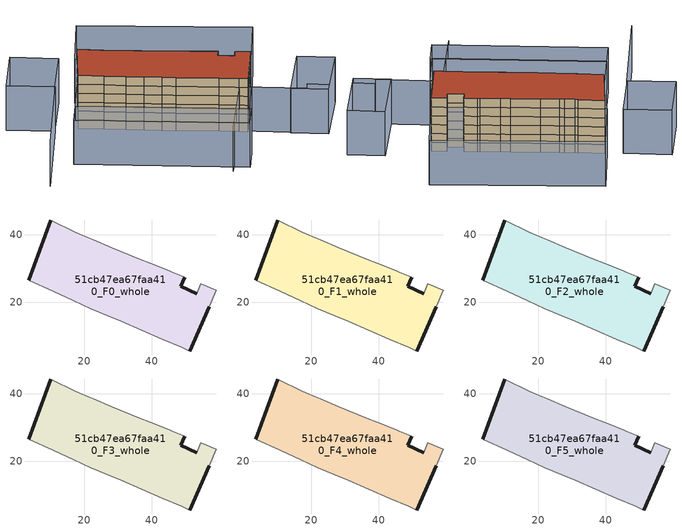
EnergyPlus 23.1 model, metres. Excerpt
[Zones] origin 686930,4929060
51cb47ea67faa410_F0_whole
 floor ground (EU_floor_Construction): 49.78,27.29 48.59,24.62 53.31,22.48 54.5,25.36 59.07,23.46 56.95,18.63 51.21,5.49 48.77,6.54 43.06,8.99 30.83,14.26 26.83,15.98 21.9,17.99 16.78,20.36 10.71,23.17 3.47,26.53 10.04,44.32 17.27,40.73 18.27,40.23 21.16,39.1 22.67,38.46 28.13,36.15 36.44,32.75 39.5,31.49 45.06,29.22 45.96,28.85 z0
 wall outside (EU_wall_Construction): 10.04,44.32 3.47,26.53 / 51.21,5.49 56.95,18.63 / 53.31,22.48 48.59,24.62 49.78,27.29 z0:3
 wall adiabatic (EU_wall_Construction): 3.47,26.53 10.71,23.17 16.78,20.36 21.9,17.99 26.83,15.98 30.83,14.26 43.06,8.99 48.77,6.54 51.21,5.49 / 56.95,18.63 59.07,23.46 54.5,25.36 53.31,22.48 / 49.78,27.29 45.96,28.85 45.06,29.22 39.5,31.49 36.44,32.75 28.13,36.15 22.67,38.46 21.16,39.1 18.27,40.23 17.27,40.73 10.04,44.32 z0:3
51cb47ea67faa410_F1_whole
 floor to 51cb47ea67faa410_F0_whole (EU_floor_Construction): 49.78,27.29 48.59,24.62 53.31,22.48 54.5,25.36 59.07,23.46 56.95,18.63 51.21,5.49 48.77,6.54 43.06,8.99 30.83,14.26 26.83,15.98 21.9,17.99 16.78,20.36 10.71,23.17 3.47,26.53 10.04,44.32 17.27,40.73 18.27,40.23 21.16,39.1 22.67,38.46 28.13,36.15 36.44,32.75 39.5,31.49 45.06,29.22 45.96,28.85 z3
 wall outside (EU_wall_Construction): 10.04,44.32 3.47,26.53 / 51.21,5.49 56.95,18.63 / 53.31,22.48 48.59,24.62 49.78,27.29 z3:6
 wall adiabatic (EU_wall_Construction): 3.47,26.53 10.71,23.17 16.78,20.36 21.9,17.99 26.83,15.98 30.83,14.26 43.06,8.99 48.77,6.54 51.21,5.49 / 56.95,18.63 59.07,23.46 54.5,25.36 53.31,22.48 / 49.78,27.29 45.96,28.85 45.06,29.22 39.5,31.49 36.44,32.75 28.13,36.15 22.67,38.46 21.16,39.1 18.27,40.23 17.27,40.73 10.04,44.32 z3:6
51cb47ea67faa410_F2_whole
 floor to 51cb47ea67faa410_F1_whole (EU_floor_Construction): 49.78,27.29 48.59,24.62 53.31,22.48 54.5,25.36 59.07,23.46 56.95,18.63 51.21,5.49 48.77,6.54 43.06,8.99 30.83,14.26 26.83,15.98 21.9,17.99 16.78,20.36 10.71,23.17 3.47,26.53 10.04,44.32 17.27,40.73 18.27,40.23 21.16,39.1 22.67,38.46 28.13,36.15 36.44,32.75 39.5,31.49 45.06,29.22 45.96,28.85 z6
 wall outside (EU_wall_Construction): 10.04,44.32 3.47,26.53 / 51.21,5.49 56.95,18.63 / 53.31,22.48 48.59,24.62 49.78,27.29 z6:9
 wall adiabatic (EU_wall_Construction): 3.47,26.53 10.71,23.17 16.78,20.36 21.9,17.99 26.83,15.98 30.83,14.26 43.06,8.99 48.77,6.54 51.21,5.49 / 56.95,18.63 59.07,23.46 54.5,25.36 53.31,22.48 / 49.78,27.29 45.96,28.85 45.06,29.22 39.5,31.49 36.44,32.75 28.13,36.15 22.67,38.46 21.16,39.1 18.27,40.23 17.27,40.73 10.04,44.32 z6:9
51cb47ea67faa410_F3_whole
 floor to 51cb47ea67faa410_F2_whole (EU_floor_Construction): 49.78,27.29 48.59,24.62 53.31,22.48 54.5,25.36 59.07,23.46 56.95,18.63 51.21,5.49 48.77,6.54 43.06,8.99 30.83,14.26 26.83,15.98 21.9,17.99 16.78,20.36 10.71,23.17 3.47,26.53 10.04,44.32 17.27,40.73 18.27,40.23 21.16,39.1 22.67,38.46 28.13,36.15 36.44,32.75 39.5,31.49 45.06,29.22 45.96,28.85 z9
 wall outside (EU_wall_Construction): 10.04,44.32 3.47,26.53 / 51.21,5.49 56.95,18.63 / 53.31,22.48 48.59,24.62 49.78,27.29 z9:12
 wall adiabatic (EU_wall_Construction): 3.47,26.53 10.71,23.17 16.78,20.36 21.9,17.99 26.83,15.98 30.83,14.26 43.06,8.99 48.77,6.54 51.21,5.49 / 56.95,18.63 59.07,23.46 54.5,25.36 53.31,22.48 / 49.78,27.29 45.96,28.85 45.06,29.22 39.5,31.49 36.44,32.75 28.13,36.15 22.67,38.46 21.16,39.1 18.27,40.23 17.27,40.73 10.04,44.32 z9:12
51cb47ea67faa410_F4_whole
 floor to 51cb47ea67faa410_F3_whole (EU_floor_Construction): 49.78,27.29 48.59,24.62 53.31,22.48 54.5,25.36 59.07,23.46 56.95,18.63 51.21,5.49 48.77,6.54 43.06,8.99 30.83,14.26 26.83,15.98 21.9,17.99 16.78,20.36 10.71,23.17 3.47,26.53 10.04,44.32 17.27,40.73 18.27,40.23 21.16,39.1 22.67,38.46 28.13,36.15 36.44,32.75 39.5,31.49 45.06,29.22 45.96,28.85 z12
 wall outside (EU_wall_Construction): 10.04,44.32 3.47,26.53 / 51.21,5.49 56.95,18.63 / 53.31,22.48 48.59,24.62 49.78,27.29 z12:15
 wall adiabatic (EU_wall_Construction): 3.47,26.53 10.71,23.17 16.78,20.36 21.9,17.99 26.83,15.98 30.83,14.26 43.06,8.99 48.77,6.54 51.21,5.49 / 56.95,18.63 59.07,23.46 54.5,25.36 53.31,22.48 / 49.78,27.29 45.96,28.85 45.06,29.22 39.5,31.49 36.44,32.75 28.13,36.15 22.67,38.46 21.16,39.1 18.27,40.23 17.27,40.73 10.04,44.32 z12:15
51cb47ea67faa410_F5_whole
 floor to 51cb47ea67faa410_F4_whole (EU_floor_Construction): 49.78,27.29 48.59,24.62 53.31,22.48 54.5,25.36 59.07,23.46 56.95,18.63 51.21,5.49 48.77,6.54 43.06,8.99 30.83,14.26 26.83,15.98 21.9,17.99 16.78,20.36 10.71,23.17 3.47,26.53 10.04,44.32 17.27,40.73 18.27,40.23 21.16,39.1 22.67,38.46 28.13,36.15 36.44,32.75 39.5,31.49 45.06,29.22 45.96,28.85 z15
 wall outside (EU_wall_Construction): 10.04,44.32 3.47,26.53 / 51.21,5.49 56.95,18.63 / 53.31,22.48 48.59,24.62 49.78,27.29 z15:18
 wall adiabatic (EU_wall_Construction): 3.47,26.53 10.71,23.17 16.78,20.36 21.9,17.99 26.83,15.98 30.83,14.26 43.06,8.99 48.77,6.54 51.21,5.49 / 56.95,18.63 59.07,23.46 54.5,25.36 53.31,22.48 / 49.78,27.29 45.96,28.85 45.06,29.22 39.5,31.49 36.44,32.75 28.13,36.15 22.67,38.46 21.16,39.1 18.27,40.23 17.27,40.73 10.04,44.32 z15:18
 roof outside (EU_roof_Construction): 51.21,5.49 56.95,18.63 59.07,23.46 54.5,25.36 53.31,22.48 48.59,24.62 49.78,27.29 45.96,28.85 45.06,29.22 39.5,31.49 36.44,32.75 28.13,36.15 22.67,38.46 21.16,39.1 18.27,40.23 17.27,40.73 10.04,44.32 3.47,26.53 10.71,23.17 16.78,20.36 21.9,17.99 26.83,15.98 30.83,14.26 43.06,8.99 48.77,6.54 z18
shading: 69.11,1.34 75.18,-1.69 / 36.6,-19.79 49,7.04 / 49,7.04 67.65,-1.58 / -3.82,27.31 -19.71,-9.42 / -3.2,12.11 46.63,-9.34 / 46.63,-9.34 42.6,-18.7 / 42.6,-18.7 -7.22,2.75 / -7.22,2.75 -3.2,12.11 / 45.91,-9.39 -3.26,11.96 / -3.26,11.96 3.13,26.68 / 3.13,26.68 52.3,5.33 / 52.3,5.33 45.91,-9.39 / 63.19,0.35 73.37,21.42 / 73.37,21.42 83.99,16.29 / 83.99,16.29 73.8,-4.78 / 73.8,-4.78 63.19,0.35 / -17.63,33.49 -9.07,52.38 / -9.07,52.38 4.57,46.19 / 4.57,46.19 -4,27.31 / -4,27.31 -17.63,33.49 / 18.24,66.42 68.35,45.85 / 68.35,45.85 59.14,23.42 / 59.14,23.42 9.03,43.98 / 9.03,43.98 18.24,66.42 z0:15
[Building]
EU S2 Campaign: North Axis=0; Terrain=City; Solar Distribution=FullExterior
[Site:Location]
Bologna: Latitude=44.5; Longitude=11.25; Time Zone=1; Elevation=37
[SizingPeriod:WeatherFileDays]
AnnualSizingPeriod: Begin Month=1; Begin Day of Month=1; End Month=12; End Day of Month=31; Day of Week for Start Day=Monday; Use Weather File Daylight Saving Period=No; Use Weather File Rain and Snow Indicators=No
[MATERIAL]
EU_InternalMass_Material: Roughness=MediumRough; Thickness=0.1; Conductivity=1; Density=1800; Specific Heat=900; Thermal Absorptance=0.9; Solar Absorptance=0.7; Visible Absorptance=0.7
[MATERIAL:NOMASS] Roughness=MediumRough; Thermal Absorptance=0.9; Solar Absorptance=0.7; Visible Absorptance=0.7
Name | Thermal Resistance
EU_wall_NoMass | 0.905828
EU_roof_NoMass | 0.37593
EU_floor_NoMass | 0.67114
[CONSTRUCTION]
EU_wall_Construction: EU_wall_NoMass
EU_roof_Construction: EU_roof_NoMass
EU_floor_Construction: EU_floor_NoMass
EU_InternalMass_Construction: EU_InternalMass_Material
[ZONE] Type=1; Multiplier=1; Ceiling Height=autocalculate; Volume=2985.25; Floor Area=autocalculate; Part of Total Floor Area=Yes
51cb47ea67faa410_F0_whole; 51cb47ea67faa410_F1_whole; 51cb47ea67faa410_F2_whole; 51cb47ea67faa410_F3_whole; 51cb47ea67faa410_F4_whole; 51cb47ea67faa410_F5_whole
[INTERNALMASS] Construction=EU_InternalMass_Construction; Surface Area=884.098
Name | Zone or ZoneList
51cb47ea67faa410_F0_whole_EU_InternalMass | 51cb47ea67faa410_F0_whole
51cb47ea67faa410_F1_whole_EU_InternalMass | 51cb47ea67faa410_F1_whole
51cb47ea67faa410_F2_whole_EU_InternalMass | 51cb47ea67faa410_F2_whole
51cb47ea67faa410_F3_whole_EU_InternalMass | 51cb47ea67faa410_F3_whole
51cb47ea67faa410_F4_whole_EU_InternalMass | 51cb47ea67faa410_F4_whole
51cb47ea67faa410_F5_whole_EU_InternalMass | 51cb47ea67faa410_F5_whole
[OTHEREQUIPMENT] Fuel Type=Electricity; Design Level Calculation Method=Watts/Area; Power per Zone Floor Area=1; Fraction Latent=0; Fraction Radiant=0; Fraction Lost=0; Carbon Dioxide Generation Rate=0; EndUse Subcategory=EU_Step8_InternalGains
Name | Zone or ZoneList or Space or SpaceList | Schedule
EU_Step8_InternalGain_51cb47ea67faa410_F0_whole_f000 | 51cb47ea67faa410_F0_whole | EU_Step8_GainSchedule_51cb47ea67faa410_F0_whole_f000
EU_Step8_InternalGain_51cb47ea67faa410_F1_whole_f000 | 51cb47ea67faa410_F1_whole | EU_Step8_GainSchedule_51cb47ea67faa410_F1_whole_f000
EU_Step8_InternalGain_51cb47ea67faa410_F2_whole_f000 | 51cb47ea67faa410_F2_whole | EU_Step8_GainSchedule_51cb47ea67faa410_F2_whole_f000
EU_Step8_InternalGain_51cb47ea67faa410_F3_whole_f000 | 51cb47ea67faa410_F3_whole | EU_Step8_GainSchedule_51cb47ea67faa410_F3_whole_f000
EU_Step8_InternalGain_51cb47ea67faa410_F4_whole_f000 | 51cb47ea67faa410_F4_whole | EU_Step8_GainSchedule_51cb47ea67faa410_F4_whole_f000
EU_Step8_InternalGain_51cb47ea67faa410_F5_whole_f000 | 51cb47ea67faa410_F5_whole | EU_Step8_GainSchedule_51cb47ea67faa410_F5_whole_f000
[ZONEVENTILATION:DESIGNFLOWRATE] Schedule=EU_AlwaysOn; Design Flow Rate Calculation Method=AirChanges/Hour; Air Changes per Hour=0.73129; Ventilation Type=Natural; Fan Pressure Rise=0; Fan Total Efficiency=1; Constant Term Coefficient=1; Temperature Term Coefficient=0; Velocity Term Coefficient=0; Velocity Squared Term Coefficient=0; Minimum Indoor Temperature=-100; Maximum Indoor Temperature=100; Delta Temperature=-100; Minimum Outdoor Temperature=-100; Maximum Outdoor Temperature=100; Maximum Wind Speed=40
Name | Zone or ZoneList or Space or SpaceList
EU_ConstantAir_51cb47ea67faa410_F0_whole | 51cb47ea67faa410_F0_whole
EU_ConstantAir_51cb47ea67faa410_F1_whole | 51cb47ea67faa410_F1_whole
EU_ConstantAir_51cb47ea67faa410_F2_whole | 51cb47ea67faa410_F2_whole
EU_ConstantAir_51cb47ea67faa410_F3_whole | 51cb47ea67faa410_F3_whole
EU_ConstantAir_51cb47ea67faa410_F4_whole | 51cb47ea67faa410_F4_whole
EU_ConstantAir_51cb47ea67faa410_F5_whole | 51cb47ea67faa410_F5_whole
[HVACTEMPLATE:THERMOSTAT] Constant Heating Setpoint=20; Constant Cooling Setpoint=50
EU_HeatOnly_51cb47ea67faa410_F0_whole; EU_HeatOnly_51cb47ea67faa410_F1_whole; EU_HeatOnly_51cb47ea67faa410_F2_whole; EU_HeatOnly_51cb47ea67faa410_F3_whole; EU_HeatOnly_51cb47ea67faa410_F4_whole; EU_HeatOnly_51cb47ea67faa410_F5_whole
[HVACTEMPLATE:ZONE:IDEALLOADSAIRSYSTEM] System Availability Schedule=EU_AlwaysOn; Maximum Heating Supply Air Temperature=50; Minimum Cooling Supply Air Temperature=13; Maximum Heating Supply Air Humidity Ratio=0.0156; Minimum Cooling Supply Air Humidity Ratio=0.0077; Heating Limit=NoLimit; Cooling Limit=NoLimit; Heating Availability Schedule=EU_AlwaysOn; Cooling Availability Schedule=EU_CoolingOff; Dehumidification Control Type=ConstantSensibleHeatRatio; Cooling Sensible Heat Ratio=0.7; Dehumidification Setpoint=60; Humidification Control Type=None; Humidification Setpoint=30; Outdoor Air Method=None; Outdoor Air Flow Rate per Person=0.00944; Outdoor Air Flow Rate per Zone Floor Area=0; Outdoor Air Flow Rate per Zone=0; Demand Controlled Ventilation Type=None; Outdoor Air Economizer Type=NoEconomizer; Heat Recovery Type=None; Sensible Heat Recovery Effectiveness=0.7; Latent Heat Recovery Effectiveness=0.65
Name | Template Thermostat
51cb47ea67faa410_F0_whole | EU_HeatOnly_51cb47ea67faa410_F0_whole
51cb47ea67faa410_F1_whole | EU_HeatOnly_51cb47ea67faa410_F1_whole
51cb47ea67faa410_F2_whole | EU_HeatOnly_51cb47ea67faa410_F2_whole
51cb47ea67faa410_F3_whole | EU_HeatOnly_51cb47ea67faa410_F3_whole
51cb47ea67faa410_F4_whole | EU_HeatOnly_51cb47ea67faa410_F4_whole
51cb47ea67faa410_F5_whole | EU_HeatOnly_51cb47ea67faa410_F5_whole
[SIZING:ZONE] Zone Cooling Design Supply Air Temperature Input Method=SupplyAirTemperature; Zone Cooling Design Supply Air Temperature=13; Zone Heating Design Supply Air Temperature Input Method=SupplyAirTemperature; Zone Heating Design Supply Air Temperature=50; Zone Cooling Design Supply Air Humidity Ratio=0.008; Zone Heating Design Supply Air Humidity Ratio=0.008; Cooling Design Air Flow Method=DesignDay; Cooling Design Air Flow Rate=0; Cooling Minimum Air Flow per Zone Floor Area=0.000762; Cooling Minimum Air Flow=0; Cooling Minimum Air Flow Fraction=0.2; Heating Design Air Flow Method=DesignDay; Heating Design Air Flow Rate=0; Heating Maximum Air Flow per Zone Floor Area=0.002032; Heating Maximum Air Flow=0.141576; Heating Maximum Air Flow Fraction=0.3; Account for Dedicated Outdoor Air System=No; Dedicated Outdoor Air System Control Strategy=NeutralSupplyAir; Dedicated Outdoor Air Low Setpoint Temperature for Design=autosize; Dedicated Outdoor Air High Setpoint Temperature for Design=autosize; Zone Load Sizing Method=Sensible Load Only No Latent Load; Zone Latent Cooling Design Supply Air Humidity Ratio Input Method=HumidityRatioDifference; Zone Cooling Design Supply Air Humidity Ratio Difference=0.005; Zone Latent Heating Design Supply Air Humidity Ratio Input Method=HumidityRatioDifference; Zone Humidification Design Supply Air Humidity Ratio Difference=0.005
51cb47ea67faa410_F0_whole; 51cb47ea67faa410_F1_whole; 51cb47ea67faa410_F2_whole; 51cb47ea67faa410_F3_whole; 51cb47ea67faa410_F4_whole; 51cb47ea67faa410_F5_whole
[SCHEDULE:CONSTANT]
Name | Hourly Value
EU_AlwaysOn | 1
EU_CoolingOff | 0
[SCHEDULE:FILE] Column Number=1; Rows to Skip at Top=0; Number of Hours of Data=8760; Column Separator=Comma; Interpolate to Timestep=No; Minutes per Item=60; Adjust Schedule for Daylight Savings=Yes
Name | File
EU_Step8_GainSchedule_51cb47ea67faa410_F0_whole_f000 | ../../schedules/51cb47ea67faa410/51cb47ea67faa410_F0_whole_f000_gain.csv
EU_Step8_GainSchedule_51cb47ea67faa410_F1_whole_f000 | ../../schedules/51cb47ea67faa410/51cb47ea67faa410_F1_whole_f000_gain.csv
EU_Step8_GainSchedule_51cb47ea67faa410_F2_whole_f000 | ../../schedules/51cb47ea67faa410/51cb47ea67faa410_F2_whole_f000_gain.csv
EU_Step8_GainSchedule_51cb47ea67faa410_F3_whole_f000 | ../../schedules/51cb47ea67faa410/51cb47ea67faa410_F3_whole_f000_gain.csv
EU_Step8_GainSchedule_51cb47ea67faa410_F4_whole_f000 | ../../schedules/51cb47ea67faa410/51cb47ea67faa410_F4_whole_f000_gain.csv
EU_Step8_GainSchedule_51cb47ea67faa410_F5_whole_f000 | ../../schedules/51cb47ea67faa410/51cb47ea67faa410_F5_whole_f000_gain.csv
